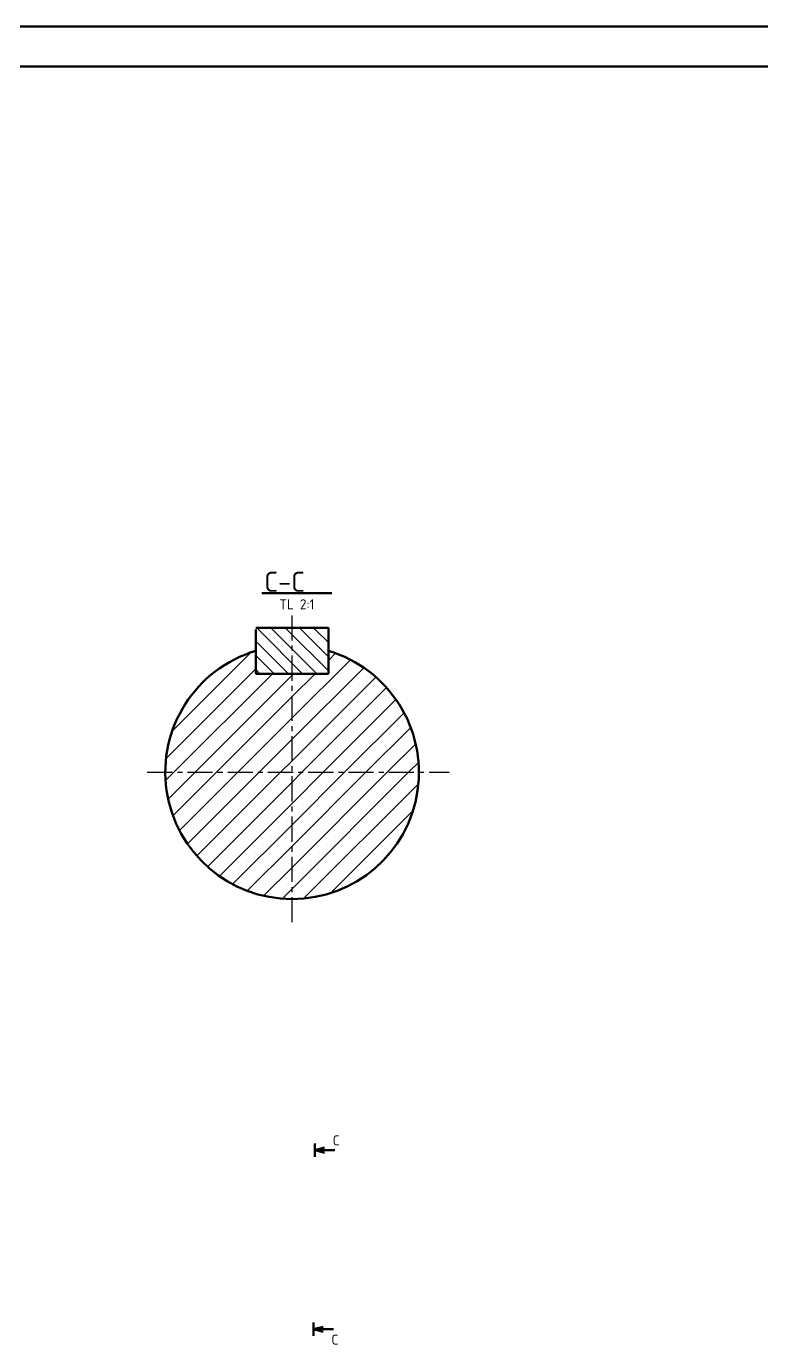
# Model space of a CAD drawing. Header units: millimetres. Extents: x -21370 to -1531, y 2 to 2748.
# Drawn here: x -3119 to -2754, y 1029 to 1684 of the extents above; entities that cross this region are included whole.
import ezdxf

# ---------------------------------------------------------------- set-up
doc = ezdxf.new("R2010")
doc.units = ezdxf.units.MM
doc.header["$LTSCALE"] = 10
doc.header["$MEASUREMENT"] = 0
doc.linetypes.add('CENTER', pattern=[2, 1.25, -0.25, 0.25, -0.25])
for name, color, linetype, lineweight in [('NET TAM', 80, 'CENTER', 25), ('NET ĐẬM', 7, 'Continuous', 50), ('THƯỜNG MẢNH', 110, 'Continuous', 25)]:
    doc.layers.add(name, color=color, linetype=linetype, lineweight=lineweight)
doc.styles.add('7284', font='')
doc.styles.add('MtXpl_TCVN_7284', font='')
doc.styles.get('7284').set_extended_font_data('TCVN 7284')
doc.styles.get('MtXpl_TCVN_7284').set_extended_font_data('TCVN 7284', bold=True)

msp = doc.modelspace()

# ---------------------------------------------------------------- linework, layer by layer
at = {"layer": 'NET TAM'}
for p, q in [((-2987, 1239), (-2987, 1392)), ((-3059, 1313.5), (-2909, 1313.5))]:
    msp.add_line(p, q, dxfattribs=at)
at = {"layer": 'NET ĐẬM', "ltscale": 2}
for p, q in [((-4721.751, 1684.198), (-2343.751, 1684.198)), ((-4701.751, 1664.198), (-2363.751, 1664.198))]:
    msp.add_line(p, q, dxfattribs=at)
at = {"layer": 'NET ĐẬM'}
for p, q in [((-3002, 1402.595), (-2967.233, 1402.595)), ((-3005, 1385.3), (-2987, 1385.3)), ((-3005, 1362.5), (-3005, 1384.5)), ((-2969, 1385.3), (-2987, 1385.3)), ((-2969, 1384.5), (-2969, 1385.3)), ((-2969, 1362.5), (-2969, 1384.5)), ((-2987, 1362.5), (-3005, 1362.5)), ((-2987, 1362.5), (-2969, 1362.5)), ((-2975.751, 1129.002, 2699.101), (-2975.751, 1122.376, 2699.101)), ((-2975.751, 1125.689, 2699.101), (-2970.956, 1126.974, 2699.101)), ((-2975.751, 1125.689, 2699.101), (-2965.751, 1125.689, 2699.101)), ((-2975.751, 1125.689, 2699.101), (-2970.956, 1124.404, 2699.101)), ((-2976.409, 1040.025, 2699.101), (-2976.409, 1033.399, 2699.101)), ((-2976.409, 1036.712, 2699.101), (-2971.615, 1037.996, 2699.101)), ((-2976.409, 1036.712, 2699.101), (-2966.409, 1036.712, 2699.101)), ((-2976.409, 1036.712, 2699.101), (-2971.615, 1035.427, 2699.101))]:
    msp.add_line(p, q, dxfattribs=at)
msp.add_arc((-2987, 1313.5), 63, 106.60155, 73.39845, dxfattribs=at)
at = {"layer": 'THƯỜNG MẢNH', "color": 3, "linetype": 'Continuous'}
for p, q in [((-3003.775, 1384.5), (-3004.575, 1385.3)), ((-2981.775, 1362.5), (-3003.775, 1384.5)), ((-2996.703, 1384.5), (-2997.503, 1385.3)), ((-2974.703, 1362.5), (-2996.703, 1384.5)), ((-2989.632, 1384.5), (-2990.432, 1385.3)), ((-2969, 1363.868), (-2989.632, 1384.5)), ((-2982.561, 1384.5), (-2983.361, 1385.3)), ((-2969, 1370.939), (-2982.561, 1384.5)), ((-2975.49, 1384.5), (-2976.29, 1385.3)), ((-2969, 1378.01), (-2975.49, 1384.5)), ((-2969, 1385.081), (-2969.219, 1385.3)), ((-2988.846, 1362.5), (-3005, 1378.654)), ((-3046.595, 1333.932), (-3007.432, 1373.095)), ((-2995.917, 1362.5), (-3005, 1371.583)), ((-2987, 1340.494), (-2958.043, 1369.451)), ((-2969, 1369.1), (-2965.414, 1372.686)), ((-3049.633, 1320.287), (-3005, 1364.92)), ((-3002.988, 1362.5), (-3005, 1364.512)), ((-2987, 1329.887), (-2951.406, 1365.481)), ((-3045.813, 1313.5), (-2996.813, 1362.5)), ((-3035.207, 1313.5), (-2987, 1361.707)), ((-2987, 1361.707), (-2986.207, 1362.5)), ((-2987, 1351.1), (-2975.6, 1362.5)), ((-2987, 1319.28), (-2945.436, 1360.844)), ((-3024.6, 1313.5), (-2987, 1351.1)), ((-2982.174, 1313.5), (-2940.105, 1355.569)), ((-2971.567, 1313.5), (-2935.409, 1349.658)), ((-2960.96, 1313.5), (-2931.378, 1343.083)), ((-3013.994, 1313.5), (-2987, 1340.494)), ((-2950.354, 1313.5), (-2928.072, 1335.782)), ((-3003.387, 1313.5), (-2987, 1329.887)), ((-2939.747, 1313.5), (-2925.607, 1327.64)), ((-2992.78, 1313.5), (-2987, 1319.28)), ((-2929.141, 1313.5), (-2924.194, 1318.446)), ((-3049.869, 1309.444), (-3045.813, 1313.5)), ((-3048.567, 1300.14), (-3035.207, 1313.5)), ((-3046.186, 1291.914), (-3024.6, 1313.5)), ((-3042.951, 1284.543), (-3013.994, 1313.5)), ((-3038.981, 1277.906), (-3003.387, 1313.5)), ((-3034.344, 1271.936), (-2992.78, 1313.5)), ((-2987, 1308.674), (-2982.174, 1313.5)), ((-2987, 1298.067), (-2971.567, 1313.5)), ((-2987, 1287.46), (-2960.96, 1313.5)), ((-2987, 1276.854), (-2950.354, 1313.5)), ((-2987, 1266.247), (-2939.747, 1313.5)), ((-2987, 1255.641), (-2929.141, 1313.5)), ((-3029.069, 1266.605), (-2987, 1308.674)), ((-2981.273, 1250.761), (-2924.261, 1307.773)), ((-3023.158, 1261.909), (-2987, 1298.067)), ((-2967.991, 1253.436), (-2926.936, 1294.491)), ((-3016.583, 1257.878), (-2987, 1287.46)), ((-3009.282, 1254.572), (-2987, 1276.854)), ((-3001.14, 1252.107), (-2987, 1266.247)), ((-2991.946, 1250.694), (-2987, 1255.641))]:
    msp.add_line(p, q, dxfattribs=at)

# ---------------------------------------------------------------- texts
at = {"layer": 'NET ĐẬM'}
for s, height, style, p in [('C-C', 10, 'MtXpl_TCVN_7284', (-3000.83, 1403.185)), ('TL 2:1', 5, '7284', (-2993.342, 1394.504))]:
    msp.add_text(s, height=height, dxfattribs=dict(at, style=style)).set_placement(p)
at = {"layer": 'NET ĐẬM', "style": '7284'}
for p in [(-2966.814, 1128.079, 2699.101), (-2967.472, 1029.069, 2699.101)]:
    msp.add_text('C', height=5, rotation=360, dxfattribs=at).set_placement(p)

doc.saveas('drawing.dxf')
